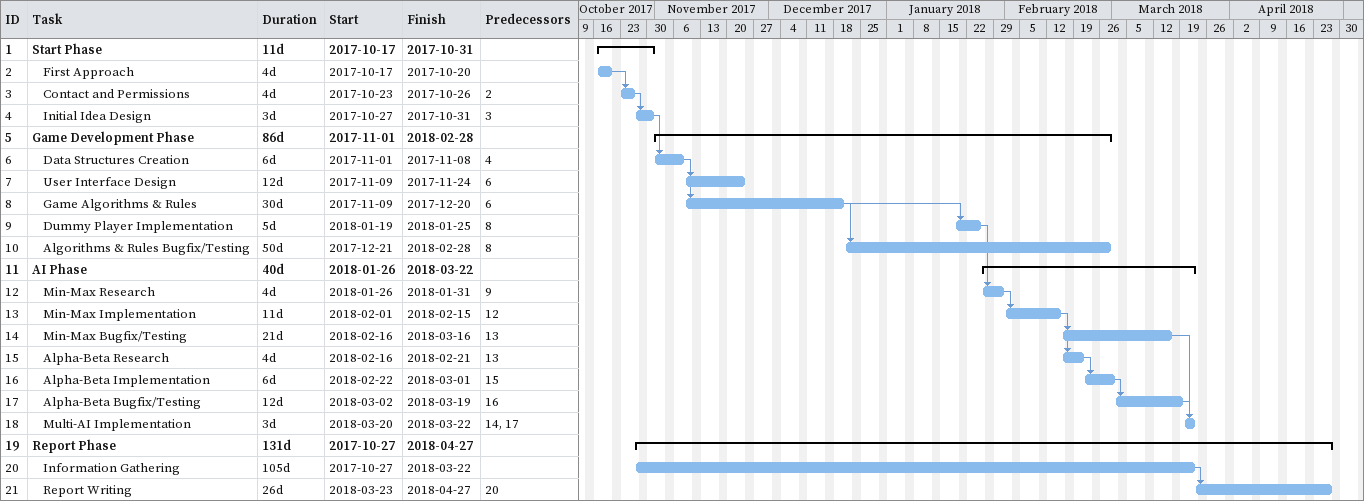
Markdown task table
| ID | Level | Task | Duration | Start | Finish | Predecessors |
|---|---|---|---|---|---|---|
| 1 | 1 | **Start Phase** | 11d | 2017-10-17 | 2017-10-31 |  |
| 2 | 2 | First Approach | 4d | 2017-10-17 | 2017-10-20 |  |
| 3 | 2 | Contact and Permissions | 4d | 2017-10-23 | 2017-10-26 | 2 |
| 4 | 2 | Initial Idea Design | 3d | 2017-10-27 | 2017-10-31 | 3 |
| 5 | 1 | **Game Development Phase** | 86d | 2017-11-01 | 2018-02-28 |  |
| 6 | 2 | Data Structures Creation | 6d | 2017-11-01 | 2017-11-08 | 4 |
| 7 | 2 | User Interface Design | 12d | 2017-11-09 | 2017-11-24 | 6 |
| 8 | 2 | Game Algorithms & Rules | 30d | 2017-11-09 | 2017-12-20 | 6 |
| 9 | 2 | Dummy Player Implementation | 5d | 2018-01-19 | 2018-01-25 | 8 |
| 10 | 2 | Algorithms & Rules Bugfix/Testing | 50d | 2017-12-21 | 2018-02-28 | 8 |
| 11 | 1 | **AI Phase** | 40d | 2018-01-26 | 2018-03-22 |  |
| 12 | 2 | Min-Max Research | 4d | 2018-01-26 | 2018-01-31 | 9 |
| 13 | 2 | Min-Max Implementation | 11d | 2018-02-01 | 2018-02-15 | 12 |
| 14 | 2 | Min-Max Bugfix/Testing | 21d | 2018-02-16 | 2018-03-16 | 13 |
| 15 | 2 | Alpha-Beta Research | 4d | 2018-02-16 | 2018-02-21 | 13 |
| 16 | 2 | Alpha-Beta Implementation | 6d | 2018-02-22 | 2018-03-01 | 15 |
| 17 | 2 | Alpha-Beta Bugfix/Testing | 12d | 2018-03-02 | 2018-03-19 | 16 |
| 18 | 2 | Multi-AI Implementation | 3d | 2018-03-20 | 2018-03-22 | 14, 17 |
| 19 | 1 | **Report Phase** | 131d | 2017-10-27 | 2018-04-27 |  |
| 20 | 2 | Information Gathering | 105d | 2017-10-27 | 2018-03-22 |  |
| 21 | 2 | Report Writing | 26d | 2018-03-23 | 2018-04-27 | 20 |
